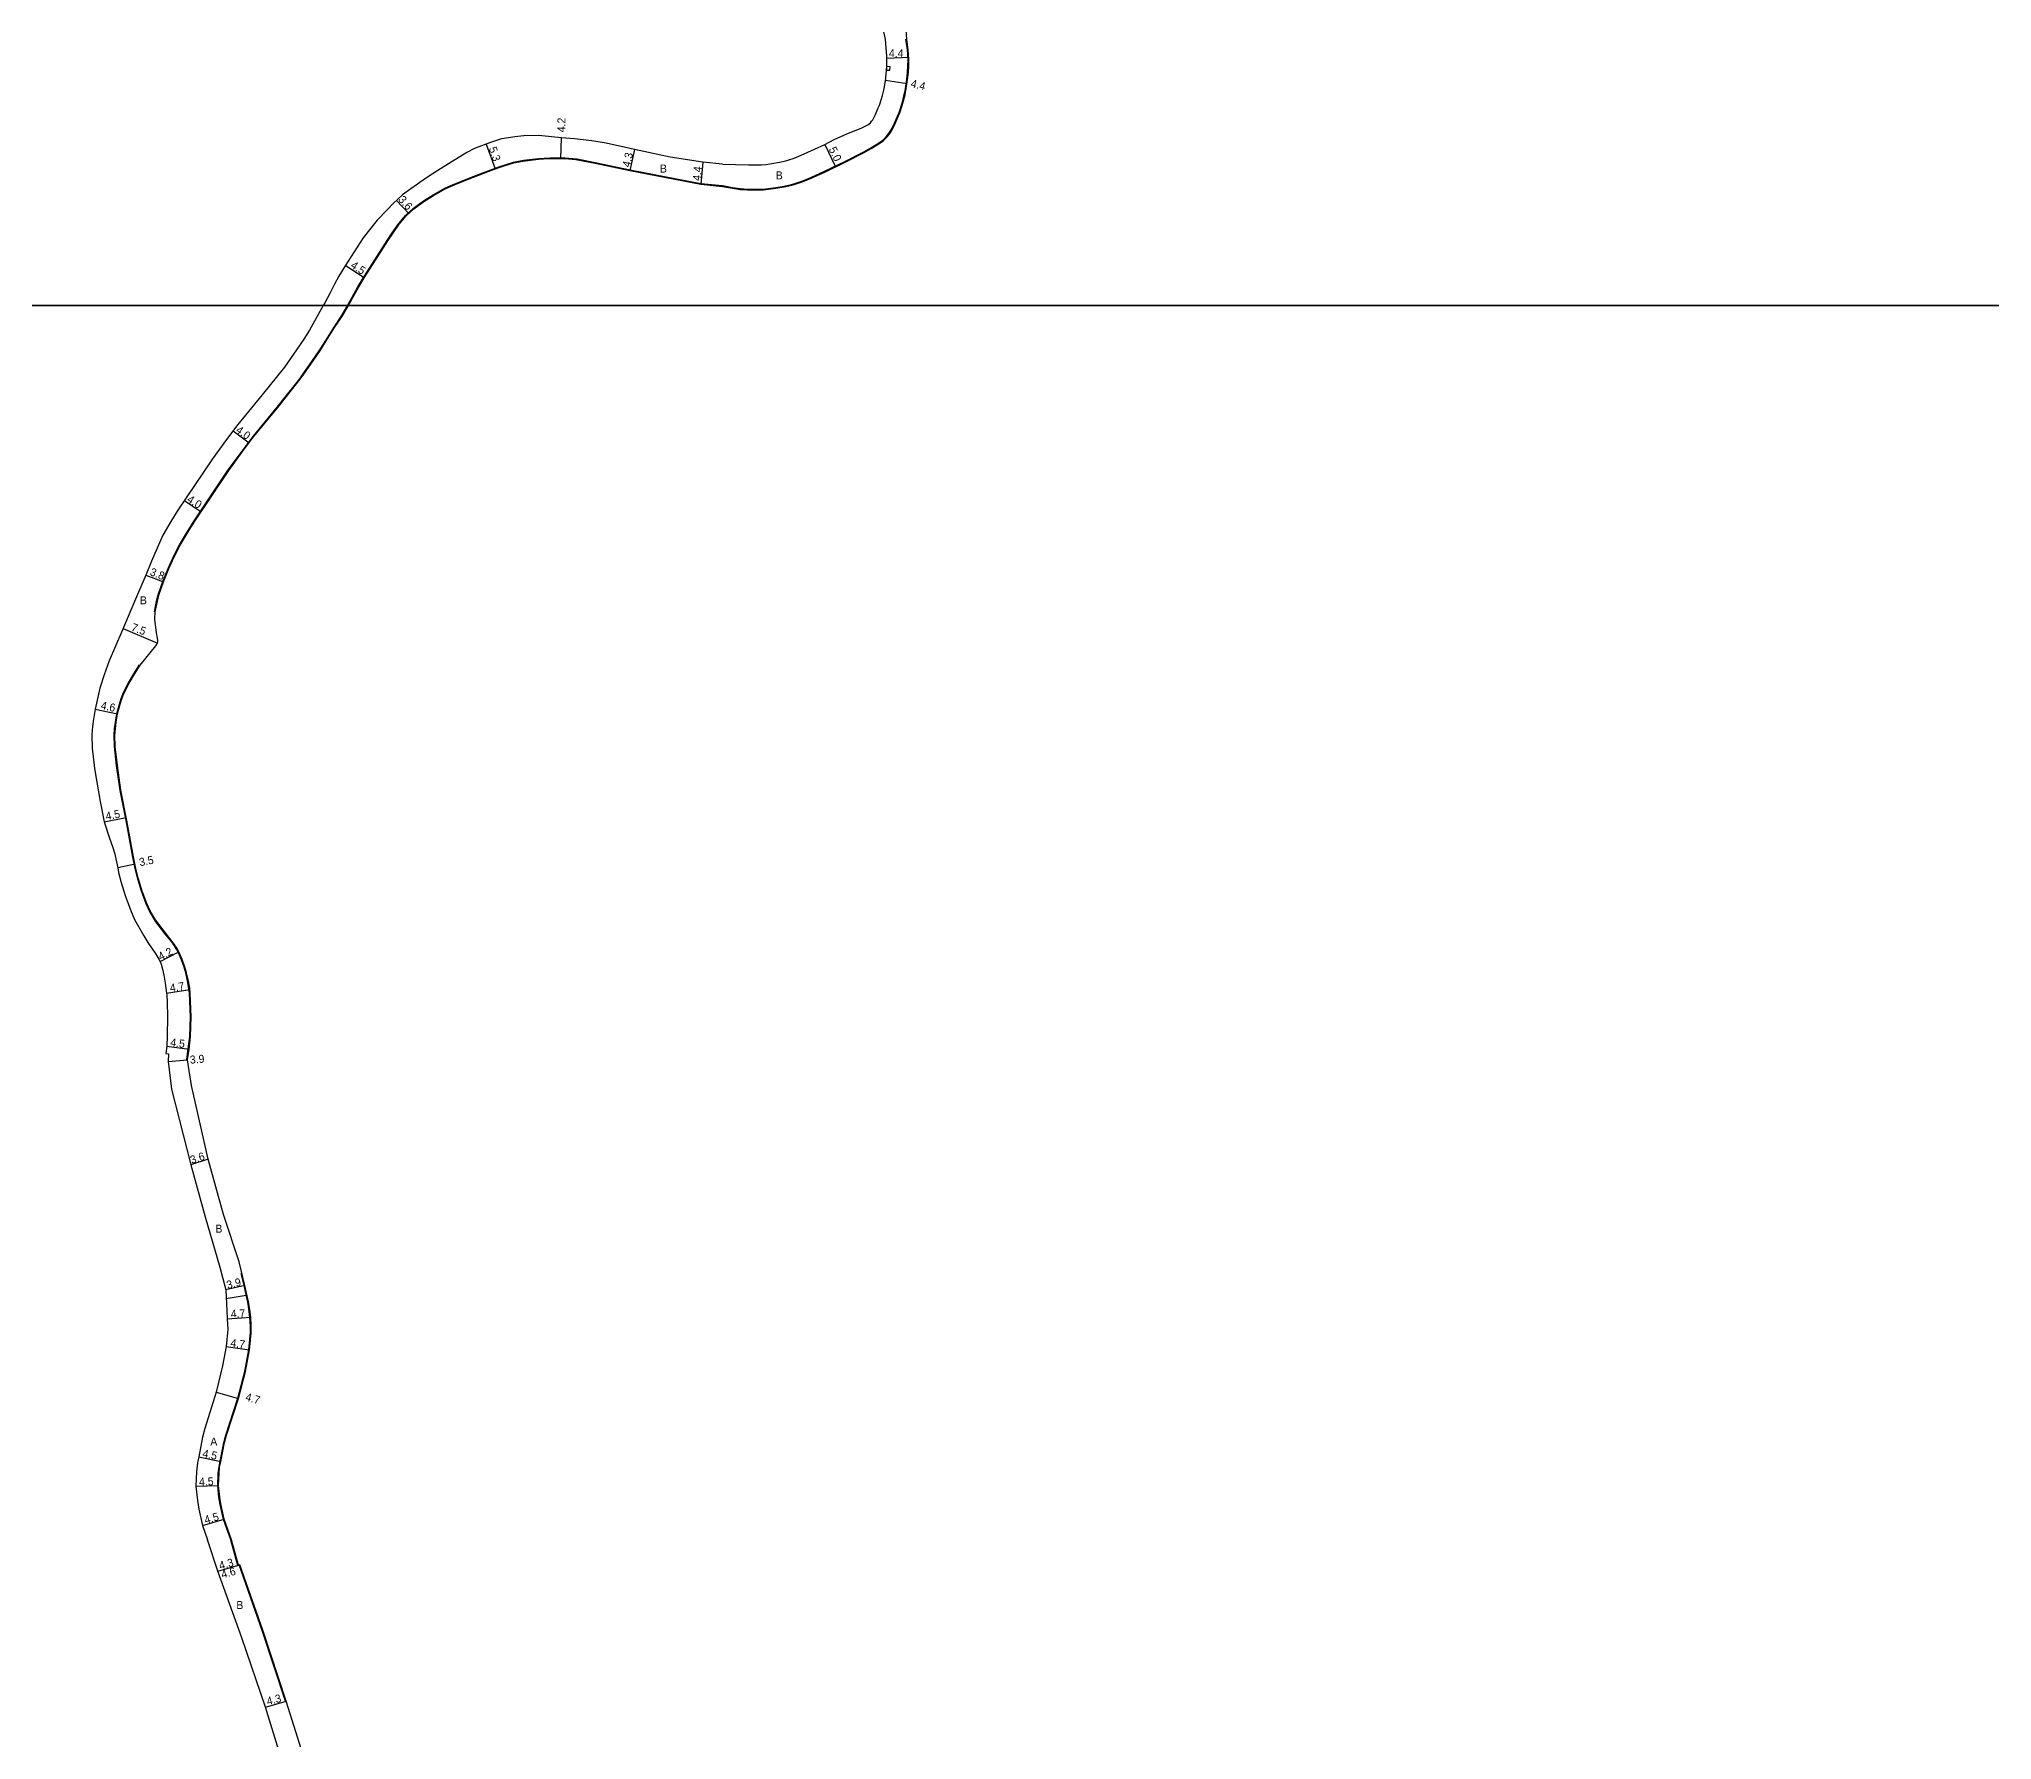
# Model space of a CAD drawing. Header units: metres. Extents: x -18400 to -16000, y -90000 to -87000.
# Drawn here: x -17218.9 to -16828.5, y -89686.7 to -89346.7 of the extents above; entities that cross this region are included whole.
import ezdxf

# ---------------------------------------------------------------- set-up
doc = ezdxf.new("R2010")
doc.units = ezdxf.units.M
doc.header["$LTSCALE"] = 2.5
for name, color, linetype in [('側溝・桝', 7, 'Continuous'), ('図郭', 7, 'Continuous'), ('幅員', 7, 'Continuous'), ('歩道・分離帯・安全施設', 7, 'Continuous'), ('舗装', 7, 'Continuous'), ('道路', 7, 'Continuous')]:
    doc.layers.add(name, color=color, linetype=linetype)
doc.styles.get("Standard").update_dxf_attribs({"font": ''})
doc.styles.get('Standard').set_extended_font_data('@MS PGothic')

msp = doc.modelspace()

# ---------------------------------------------------------------- linework, layer by layer
at = {"layer": '側溝・桝', "flags": 128}
msp.add_lwpolyline([(-17049.46, -89352.23), (-17049.5, -89352.93), (-17048.8, -89352.97), (-17048.76, -89352.27)], close=True, dxfattribs=at)
at = {"layer": '図郭'}
for points in [[(-17600, -89400), (-16800, -89400), (-16800, -88800), (-17600, -88800)], [(-17600, -90000), (-16800, -90000), (-16800, -89400), (-17600, -89400)]]:
    msp.add_lwpolyline(points, close=True, dxfattribs=at)
at = {"layer": '幅員', "flags": 128}
for points in [[(-17049.44, -89350.53), (-17045.04, -89350.39)], [(-17049.68, -89354.95), (-17045.39, -89355.65)], [(-17129.54, -89367.73), (-17127.71, -89372.71)], [(-17114.57, -89370.61), (-17114.5, -89366.46)], [(-17061.83, -89367.79), (-17059.67, -89372.3)], [(-17099.87, -89368.82), (-17100.79, -89373.02)], [(-17086.21, -89371.38), (-17086.64, -89375.76)], [(-17145.02, -89381.63), (-17147.45, -89378.98)], [(-17153.93, -89394.48), (-17157.7, -89392.02)], [(-17180.11, -89425.06), (-17176.93, -89427.48)], [(-17189.85, -89438.99), (-17186.53, -89441.22)], [(-17197.57, -89453.88), (-17194.02, -89455.25)], [(-17202.13, -89464.57), (-17195.23, -89467.5)], [(-17207.73, -89480.68), (-17203.23, -89481.64)], [(-17205.9, -89503.22), (-17201.49, -89502.34)], [(-17199.73, -89511.7), (-17203.19, -89512.38)], [(-17194.7, -89531.15), (-17190.98, -89529.2)], [(-17193.42, -89537.44), (-17188.77, -89536.74)], [(-17193.4, -89548.05), (-17188.94, -89548.63)], [(-17193.11, -89551.11), (-17189.22, -89550.81)], [(-17185.14, -89570.67), (-17188.56, -89571.78)], [(-17177.76, -89595.87), (-17181.55, -89596.79)], [(-17181.3, -89602.56), (-17176.61, -89602.26)], [(-17181.48, -89608.1), (-17176.83, -89608.76)], [(-17183.51, -89617.25), (-17179.03, -89618.49)], [(-17186.99, -89630.18), (-17182.58, -89631.05)], [(-17187.56, -89636.04), (-17183.06, -89635.9)], [(-17186.22, -89643.85), (-17181.89, -89642.6)], [(-17183.19, -89652.97), (-17178.77, -89651.72)], [(-17183.19, -89652.97), (-17179.06, -89651.8)], [(-17173.66, -89680.21), (-17169.54, -89678.98)]]:
    msp.add_lwpolyline(points, dxfattribs=at)
at = {"layer": '歩道・分離帯・安全施設', "flags": 128}
for points in [[(-17082.28, -89376.04), (-17080.26, -89376.43), (-17078.71, -89376.64), (-17077.3, -89376.73), (-17076.03, -89376.76), (-17075.05, -89376.76), (-17074.15, -89376.72), (-17073.08, -89376.62), (-17071.64, -89376.41), (-17069.98, -89376.12), (-17068.48, -89375.81), (-17067.79, -89375.62), (-17066.22, -89375.07), (-17064.63, -89374.41), (-17061.87, -89373.18), (-17057.81, -89371.24), (-17054.05, -89369.3), (-17052.62, -89368.48), (-17051.41, -89367.75), (-17050.49, -89367.15), (-17050.09, -89366.83), (-17049.56, -89366.26), (-17049.09, -89365.7), (-17048.69, -89365.11), (-17048.38, -89364.57), (-17047.9, -89363.58), (-17047.27, -89362.16), (-17046.97, -89361.43), (-17046.48, -89359.98), (-17046.21, -89359.06), (-17045.93, -89357.84), (-17045.78, -89357.06), (-17045.48, -89355.24), (-17045.42, -89354.85), (-17045.27, -89353.4), (-17045.2, -89352.14), (-17045.18, -89350.81), (-17045.21, -89349.84), (-17045.29, -89348.9), (-17045.6, -89346.76)], [(-17157.24, -89400), (-17156.29, -89398.32), (-17155.2, -89396.3), (-17154.06, -89394.4), (-17152.24, -89391.62), (-17149.31, -89387), (-17148.3, -89385.5), (-17147.01, -89383.63), (-17145.64, -89382), (-17144.07, -89380.55), (-17142.05, -89379.1), (-17140.15, -89377.88), (-17137.68, -89376.5), (-17135.81, -89375.67), (-17132.13, -89374.21), (-17129.16, -89373.08), (-17126.98, -89372.28), (-17124.08, -89371.35), (-17122.07, -89370.96), (-17119.04, -89370.6), (-17116.79, -89370.48), (-17114.57, -89370.46), (-17113.8, -89370.46), (-17111.35, -89370.7), (-17107.72, -89371.39), (-17100.76, -89372.87), (-17093.53, -89374.29), (-17086.62, -89375.61), (-17082.28, -89376.04)], [(-17195.85, -89461.22), (-17195.41, -89459.07), (-17195.09, -89457.86), (-17194.57, -89456.3), (-17194.16, -89455.19), (-17193.1, -89452.54), (-17191.96, -89450.04), (-17190.81, -89447.84), (-17189.25, -89445.16), (-17187.92, -89443.03), (-17181.11, -89432.87), (-17178.34, -89429.09), (-17176.13, -89426.19), (-17171.3, -89420.31), (-17166.81, -89414.65), (-17166.09, -89413.66), (-17164.26, -89411), (-17162.79, -89408.85), (-17161.61, -89407), (-17159.94, -89404.3), (-17158.53, -89402.19), (-17157.46, -89400.4), (-17157.24, -89400)], [(-17180.6, -89646.74), (-17182.04, -89642.65), (-17182.71, -89639.69), (-17182.96, -89638.2), (-17183.21, -89635.91), (-17183.08, -89633.46), (-17182.94, -89632.14), (-17182.73, -89631.02), (-17182, -89627.33), (-17181.61, -89625.82), (-17179.17, -89618.45), (-17177.79, -89613.06), (-17176.98, -89608.74), (-17176.65, -89605.31), (-17176.64, -89604), (-17176.75, -89602.27), (-17176.97, -89600.55), (-17177.21, -89599.21), (-17177.91, -89595.9), (-17178.48, -89593.53)], [(-17179.2, -89651.84), (-17180.59, -89646.79), (-17180.6, -89646.74)], [(-17174.32, -89664.86), (-17178.91, -89651.76)], [(-17169.68, -89679.02), (-17174.32, -89664.86)]]:
    msp.add_lwpolyline(points, dxfattribs=at)
at = {"layer": '歩道・分離帯・安全施設'}
msp.add_lwpolyline([(-17189.37, -89550.82), (-17189.38, -89550.81), (-17189.09, -89548.61), (-17188.76, -89546.11), (-17188.66, -89542.18), (-17188.76, -89539.07), (-17188.84, -89537.46), (-17188.95, -89536.51), (-17189.21, -89535.02), (-17189.57, -89533.4), (-17189.9, -89532.28), (-17190.45, -89530.78), (-17191.03, -89529.42), (-17191.45, -89528.64), (-17192.19, -89527.49), (-17193.75, -89525.51), (-17195.8, -89522.91), (-17196.8, -89521.22), (-17197.51, -89519.59), (-17198.49, -89516.9), (-17199.24, -89514.44), (-17199.72, -89512.57), (-17200.17, -89510.26), (-17201.51, -89502.97), (-17202.72, -89496.93), (-17203.41, -89491.98), (-17203.83, -89488.15), (-17203.9, -89485.86), (-17203.81, -89484.6), (-17203.65, -89483.29), (-17203.37, -89481.61), (-17202.87, -89479.67), (-17202.49, -89478.58), (-17202.08, -89477.51), (-17201.05, -89475.4), (-17199.99, -89473.62), (-17198.86, -89471.82)], dxfattribs=at)
at = {"layer": '舗装'}
msp.add_lwpolyline([(-17181.49, -89598.48), (-17177.5, -89597.82)], dxfattribs=at)
at = {"layer": '道路', "flags": 128}
for points in [[(-17045.45, -89346.74), (-17045.46, -89345.81), (-17045.57, -89344.95), (-17045.72, -89344.12), (-17045.92, -89343.29), (-17046.16, -89342.52), (-17046.31, -89341.99), (-17046.56, -89341.32), (-17046.98, -89340.36), (-17047.67, -89339.04), (-17048.28, -89338), (-17049.09, -89336.55), (-17050.24, -89335.05), (-17051.46, -89333.65), (-17052.98, -89332.09), (-17054.26, -89330.71), (-17056.98, -89327.82)], [(-17049.66, -89346.77), (-17050.12, -89345.06), (-17050.26, -89344.49), (-17050.47, -89343.81), (-17050.59, -89343.4), (-17050.74, -89343.01), (-17051.05, -89342.29), (-17051.6, -89341.22), (-17052.18, -89340.25), (-17052.86, -89339.03), (-17053.72, -89337.9), (-17056.85, -89334.01), (-17059.75, -89330.71)], [(-17082.28, -89376.19), (-17080.29, -89376.57), (-17078.73, -89376.79), (-17077.31, -89376.88), (-17076.03, -89376.91), (-17075.05, -89376.91), (-17074.13, -89376.87), (-17073.06, -89376.77), (-17071.62, -89376.56), (-17069.95, -89376.26), (-17068.44, -89375.95), (-17067.75, -89375.76), (-17066.17, -89375.21), (-17064.57, -89374.54), (-17061.81, -89373.32), (-17057.75, -89371.38), (-17053.98, -89369.43), (-17052.54, -89368.61), (-17051.33, -89367.88), (-17050.4, -89367.27), (-17049.99, -89366.94), (-17049.45, -89366.36), (-17048.97, -89365.79), (-17048.56, -89365.19), (-17048.24, -89364.64), (-17047.77, -89363.64), (-17047.14, -89362.22), (-17046.83, -89361.48), (-17046.34, -89360.03), (-17046.06, -89359.1), (-17045.78, -89357.87), (-17045.63, -89357.09), (-17045.33, -89355.27), (-17045.27, -89354.87), (-17045.12, -89353.42), (-17045.05, -89352.14), (-17045.03, -89350.8), (-17045.06, -89349.83), (-17045.14, -89348.88), (-17045.45, -89346.74)], [(-17082.28, -89371.77), (-17077.1, -89371.88), (-17075.99, -89371.91), (-17075.16, -89371.91), (-17074.47, -89371.88), (-17073.64, -89371.8), (-17072.41, -89371.62), (-17070.9, -89371.35), (-17069.62, -89371.09), (-17069.23, -89370.98), (-17067.95, -89370.54), (-17066.55, -89369.95), (-17063.9, -89368.77), (-17061.83, -89367.79), (-17059.98, -89366.84), (-17057.43, -89365.69), (-17055.57, -89364.93), (-17054.39, -89364.47), (-17053.74, -89364.16), (-17053.25, -89363.9), (-17052.72, -89363.49), (-17052.46, -89363.18), (-17052.24, -89362.86), (-17052.09, -89362.6), (-17051.72, -89361.82), (-17051.14, -89360.51), (-17050.91, -89359.95), (-17050.48, -89358.71), (-17050.27, -89358), (-17050.04, -89356.97), (-17049.91, -89356.32), (-17049.63, -89354.61), (-17049.59, -89354.34), (-17049.51, -89353.06), (-17049.45, -89351.99), (-17049.43, -89350.84), (-17049.45, -89350.09), (-17049.51, -89349.39), (-17049.66, -89346.77)], [(-17082.28, -89371.77), (-17086.21, -89371.38), (-17092.72, -89370.37), (-17099.87, -89368.82), (-17105.57, -89367.57), (-17108.4, -89367.07), (-17111.84, -89366.66), (-17114.5, -89366.46), (-17119.07, -89366.05), (-17122.03, -89366.11), (-17123.83, -89366.27), (-17125.93, -89366.59), (-17126.48, -89366.71), (-17128.65, -89367.41), (-17130.97, -89368.26), (-17131.83, -89368.59), (-17133.4, -89369.41), (-17136.54, -89371.36), (-17139.21, -89373.03), (-17141.49, -89374.45), (-17144.59, -89376.68), (-17146.25, -89377.87), (-17148.14, -89379.61), (-17149.33, -89380.86), (-17151.29, -89382.91), (-17154.14, -89386.49), (-17155.9, -89389.27), (-17157.74, -89392.09), (-17158.98, -89394.14), (-17159.83, -89395.71), (-17160.74, -89397.49), (-17161.81, -89399.46), (-17162.11, -89400)], [(-17157.07, -89400), (-17156.16, -89398.39), (-17155.07, -89396.37), (-17153.93, -89394.48), (-17152.11, -89391.7), (-17149.18, -89387.08), (-17148.17, -89385.58), (-17146.89, -89383.72), (-17145.53, -89382.1), (-17143.98, -89380.67), (-17141.96, -89379.23), (-17140.07, -89378.01), (-17137.61, -89376.63), (-17135.75, -89375.81), (-17132.08, -89374.35), (-17129.11, -89373.22), (-17126.93, -89372.42), (-17124.04, -89371.5), (-17122.2, -89371.12), (-17119.08, -89370.76), (-17117.02, -89370.63), (-17114.57, -89370.61), (-17113.8, -89370.61), (-17111.59, -89370.8), (-17107.75, -89371.53), (-17100.79, -89373.02), (-17093.55, -89374.44), (-17086.64, -89375.76), (-17082.28, -89376.19)], [(-17162.11, -89400), (-17164.88, -89404.96), (-17166, -89406.73), (-17167.44, -89408.83), (-17169.23, -89411.44), (-17169.87, -89412.32), (-17174.29, -89417.89), (-17179.16, -89423.8), (-17181.43, -89426.79), (-17184.26, -89430.66), (-17191.16, -89440.94), (-17192.55, -89443.17), (-17194.14, -89445.91), (-17196.45, -89451.1), (-17197.57, -89453.88), (-17199.87, -89459.19), (-17202.38, -89465.17), (-17204.88, -89471.05), (-17205.89, -89473.82), (-17206.74, -89476.48), (-17207.73, -89480.68), (-17208.06, -89482.66), (-17208.24, -89484.17), (-17208.36, -89485.76), (-17208.27, -89488.46), (-17207.83, -89492.53), (-17206.71, -89499.15), (-17205.9, -89503.22), (-17204.82, -89506.49), (-17204.25, -89508.13), (-17203.85, -89509.44), (-17203.19, -89512.38), (-17203.01, -89513.31), (-17202.48, -89515.35), (-17201.68, -89517.97), (-17200.64, -89520.83), (-17199.81, -89522.76), (-17197.97, -89526), (-17197.2, -89527.34), (-17195.6, -89529.68), (-17194.94, -89530.69), (-17194.7, -89531.15), (-17194.49, -89531.68), (-17194.21, -89532.66), (-17193.96, -89533.87), (-17193.68, -89535.48), (-17193.42, -89537.44), (-17193.38, -89537.84), (-17193.31, -89539.26), (-17193.21, -89542.2), (-17193.31, -89545.99), (-17193.4, -89548.05), (-17193.59, -89549.52), (-17193.02, -89549.6), (-17193.11, -89551.11), (-17192.45, -89556.65), (-17188.56, -89571.78), (-17185.69, -89582.2), (-17182.76, -89592.25), (-17181.55, -89596.79), (-17181.4, -89600.95), (-17181.3, -89602.56), (-17181.16, -89604.66), (-17181.48, -89608.1), (-17182.22, -89611.96), (-17183.51, -89617.25), (-17185.76, -89624.47), (-17186.22, -89626.24), (-17186.99, -89630.18), (-17187.23, -89631.36), (-17187.43, -89633.12), (-17187.56, -89636.04), (-17187.26, -89638.85), (-17186.96, -89640.61), (-17186.22, -89643.85), (-17185.21, -89646.74)], [(-17188.61, -89546.12), (-17188.51, -89542.18), (-17188.61, -89539.07), (-17188.69, -89537.45), (-17188.8, -89536.49), (-17189.06, -89534.99), (-17189.42, -89533.37), (-17189.76, -89532.24), (-17190.31, -89530.73), (-17190.9, -89529.36), (-17191.32, -89528.56), (-17192.08, -89527.4), (-17193.63, -89525.42), (-17195.67, -89522.82), (-17196.67, -89521.15), (-17197.37, -89519.53), (-17198.34, -89516.85), (-17199.09, -89514.4), (-17199.57, -89512.54), (-17200.02, -89510.23), (-17201.37, -89502.95), (-17202.57, -89496.9), (-17203.26, -89491.96), (-17203.68, -89488.14), (-17203.75, -89485.86), (-17203.66, -89484.62), (-17203.5, -89483.31), (-17203.23, -89481.64), (-17202.73, -89479.72), (-17202.35, -89478.63), (-17201.94, -89477.57), (-17200.91, -89475.48), (-17199.86, -89473.7), (-17198.73, -89471.9), (-17195.56, -89468.06), (-17195.23, -89467.5), (-17195.17, -89467.22), (-17195.19, -89466.98), (-17195.25, -89466.48), (-17195.44, -89465.41), (-17195.78, -89462.73), (-17195.7, -89461.25), (-17195.27, -89459.11), (-17194.94, -89457.91), (-17194.43, -89456.35), (-17194.02, -89455.25), (-17192.96, -89452.6), (-17191.82, -89450.1), (-17190.68, -89447.92), (-17189.12, -89445.23), (-17187.8, -89443.12), (-17180.99, -89432.96), (-17178.22, -89429.18), (-17176.02, -89426.28), (-17171.18, -89420.4), (-17166.69, -89414.74), (-17165.96, -89413.75), (-17164.14, -89411.09), (-17162.66, -89408.93), (-17161.49, -89407.08), (-17159.82, -89404.38), (-17158.4, -89402.27), (-17157.33, -89400.47), (-17157.07, -89400)], [(-17180.45, -89646.74), (-17181.89, -89642.6), (-17182.59, -89639.55), (-17182.81, -89638.2), (-17183.06, -89635.9), (-17182.94, -89633.46), (-17182.82, -89632.24), (-17182.58, -89631.05), (-17181.84, -89627.29), (-17181.46, -89625.85), (-17179.03, -89618.49), (-17177.65, -89613.09), (-17176.83, -89608.76), (-17176.52, -89605.5), (-17176.5, -89603.92), (-17176.61, -89602.26), (-17176.85, -89600.31), (-17177.06, -89599.15), (-17177.76, -89595.87), (-17178.91, -89591.15), (-17182.03, -89581.69), (-17185.14, -89570.67), (-17188.44, -89555.95), (-17189.22, -89550.81), (-17188.94, -89548.63), (-17188.61, -89546.12)], [(-17178.37, -89666.32), (-17183.19, -89652.97), (-17185.21, -89646.74)], [(-17174.18, -89664.8), (-17178.77, -89651.72), (-17179.06, -89651.8), (-17180.45, -89646.74)], [(-17163.72, -89697.41), (-17169.54, -89678.98), (-17174.18, -89664.8)], [(-17167.81, -89699.23), (-17173.66, -89680.21), (-17178.37, -89666.32)]]:
    msp.add_lwpolyline(points, dxfattribs=at)

# ---------------------------------------------------------------- texts
at = {"layer": '幅員'}
for s, rotation, p in [('4.4', 359.4377, (-17049.01, -89350.35)), ('4.4', 346.4095, (-17044.76, -89356.32)), ('4.2', 89.0034, (-17113.72, -89365.38)), ('5.3', 289.0933, (-17129.04, -89368.6)), ('5.0', 295.5225, (-17061.09, -89368.74)), ('4.3', 77.707, (-17100.77, -89372.46)), ('4.4', 84.3658, (-17086.68, -89375.15)), ('3.6', 311.4993, (-17147.22, -89378.92)), ('4.5', 326.78, (-17156.77, -89392.33)), ('4.0', 324.3445, (-17179.74, -89425.22)), ('4.0', 327.8464, (-17189.49, -89439.14)), ('3.8', 338.8871, (-17196.9, -89453.87)), ('7.5', 339.3674, (-17200.64, -89464.94)), ('4.6', 348.0401, (-17206.69, -89480.65)), ('4.5', 10.8525, (-17205.46, -89502.89)), ('3.5', 11.2273, (-17198.74, -89512.1)), ('4.2', 27.6053, (-17194.61, -89530.99)), ('4.7', 8.5345, (-17192.65, -89537.23)), ('4.5', 352.6145, (-17192.75, -89548.04)), ('3.9', 4.4626, (-17188.71, -89551.57)), ('3.6', 18.0738, (-17188.4, -89571.62)), ('3.9', 13.6838, (-17181.23, -89596.61)), ('4.7', 3.662, (-17180.55, -89602.41)), ('4.7', 351.9741, (-17180.73, -89608.11)), ('4.7', 344.5282, (-17177.79, -89618.87)), ('4.5', 348.8198, (-17186.34, -89630.2)), ('4.5', 1.7522, (-17186.91, -89635.92)), ('4.5', 16.0903, (-17185.62, -89643.58)), ('4.3', 15.8258, (-17182.69, -89652.73)), ('4.6', 15.8258, (-17182.26, -89654.48)), ('4.3', 14.7716, (-17173.19, -89679.84))]:
    msp.add_text(s, height=1.6, rotation=rotation, dxfattribs=at).set_placement(p)
at = {"layer": '舗装'}
for s, p in [('B', (-17094.78, -89373.43)), ('B', (-17071.63, -89374.79)), ('B', (-17198.76, -89459.73)), ('B', (-17183.66, -89585.34)), ('A', (-17184.68, -89627.9)), ('B', (-17179.48, -89660.57))]:
    msp.add_text(s, height=1.6, dxfattribs=at).set_placement(p)

doc.saveas('drawing.dxf')
